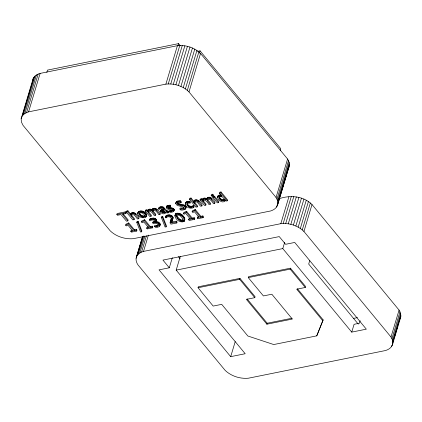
<?xml version="1.0" encoding="UTF-8"?>
<svg xmlns="http://www.w3.org/2000/svg" width="422" height="422" viewBox="0 0 422 422"><rect width="100%" height="100%" fill="white"/><g stroke="black" fill="none" stroke-linecap="round" stroke-linejoin="round"><path stroke-width="0.63" d="M225.337 199.701C223.217 206.622 212.261 195.201 220.827 194.953L220.537 195.919L218.58 196.156L217.636 197.248M217.926 196.288L217.631 197.77M176.254 216.006L176.412 215.283C179.382 213.764 183.327 218.016 183.074 220.822C180.088 222.383 177.293 218.364 176.254 216.006L176.538 215.041C177.578 217.399 180.373 221.423 183.364 219.857L183.074 220.822M169.006 211.311L169.755 212.213C171.453 212.82 175.631 211.29 173.015 209.407C171.501 208.141 168.826 209.333 167.65 207.698L168.526 207.07L170.483 206.959L170.773 205.999L170.092 205.176L167.212 205.688L166.664 206.152L166.268 207.698C167.228 210.446 171.074 208.637 172.477 210.599L171.654 211.332L169.006 211.311L169.296 210.346L172.419 210.209L172.129 211.169M173.896 210.921C175.272 207.387 169.95 208.078 168.109 207.054L167.819 208.014M21.153 118.735L21.411 122.032L23.089 125.418L110.295 230.934C116.382 236.642 125.039 239.395 133.315 238.688L270.576 210.984C273.398 210.119 276.183 208.41 277.381 205.593L288.917 167.144C289.993 164.416 289.149 161.368 287.588 159.015L200.529 53.462C194.542 47.559 185.727 44.769 177.414 45.676L40.116 73.407C37.231 74.214 34.335 75.886 33.111 78.75L21.153 118.735L22.345 115.792L33.881 77.337M32.636 81.9L33.111 78.75M142.53 236.716L136.522 256.75C135.425 259.525 136.38 262.621 138.036 264.963L225.242 370.479C231.33 376.187 239.986 378.94 248.263 378.233L385.523 350.529C388.34 349.664 391.131 347.955 392.328 345.138L400.826 316.711L400.631 313.451L399.07 310.091L312.011 204.543C303.571 196.03 290.162 194.88 279.232 198.709M277.381 205.593C278.457 202.871 277.613 199.817 276.051 197.464L188.993 91.917C183.006 86.009 174.191 83.224 165.878 84.131L28.58 111.856L24.887 113.439L22.345 115.792M136.522 256.75C137.746 253.88 140.642 252.214 143.527 251.401L280.825 223.676C289.133 222.769 297.953 225.554 303.935 231.462L390.999 337.009C392.56 339.362 393.404 342.416 392.328 345.138M225.053 200.661L225.09 200.07L225.934 201.088L227.263 200.825L227.548 199.859L221.028 191.963L219.698 192.232L219.414 193.192L221.961 196.277L220.537 195.919M171.306 219.35C171.696 216.549 167.465 215.895 166.004 217.852L165.287 216.982L165.577 216.022C167.597 214.503 170.852 214.455 172.587 216.449C174.302 218.57 170.725 220.68 171.801 222.969L176.111 222.099L176.829 222.964L170.921 224.156L170.203 223.291L170.208 222.062L171.59 218.385L170.208 222.062M170.145 222.7L170.499 221.102M137.677 213.812C138.189 207.988 148.987 212.071 146.007 216.876C143.269 219.108 138.448 217.166 137.677 213.812L138.268 211.913M138.036 212.35L138.073 213.39M146.007 216.876C147.178 212.978 140.004 210.024 137.746 213.31M163.187 210.014L163.504 209.95C162.634 208.162 160.297 208.273 159.02 209.549L158.345 208.732L158.635 207.772C163.319 203.768 164.828 210.589 168.236 211.164L168.779 211.686L168.12 212.867L166.706 212.957L165.777 212.435C162.765 216.871 157.005 209.665 163.478 209.054L163.187 210.014L161.631 210.467L160.492 211.427M160.777 210.462L160.84 211.248M148.09 212.561C149.404 208.479 153.508 213.98 154.241 215.568L155.57 215.299L152.564 211.659C153.888 207.582 157.965 213.078 158.709 214.666L160.033 214.397L160.323 213.437C159.548 210.625 152.622 204.812 151.925 210.889C150.649 209.781 147.626 209.628 147.452 211.791L146.613 210.768L146.898 209.808L145.579 210.077L145.289 211.037L149.778 216.47L151.097 216.201L151.387 215.241L148.38 211.601L148.544 211.011L148.09 212.561L151.097 216.201M152.305 209.323L152.215 209.924C150.527 208.436 147.209 209.069 147.452 211.791M202.149 200.745C202.323 198.583 205.345 198.736 206.622 199.843C207.318 193.767 214.244 199.58 215.02 202.391L214.729 203.351L213.4 203.62C212.662 202.032 208.584 196.536 207.26 200.614L210.267 204.253L208.937 204.522C208.204 202.935 204.1 197.433 202.787 201.516L205.794 205.155L204.47 205.424L199.986 199.991L200.276 199.031L201.595 198.762L202.439 199.785L202.149 200.745L201.31 199.722L201.595 198.762M206.622 199.843L207.002 198.277M185.242 204.169L185.88 202.28L186.914 201.642L189.742 201.22L190.422 202.048L190.132 203.008L187.658 203.262L186.951 204.026C187.199 206.738 191.008 208.336 193.134 206.527L193.424 205.567L194.125 206.416L193.835 207.381C190.612 209.803 183.48 206.59 185.88 202.28M185.617 202.713L185.627 203.747M147.848 210.225L147.742 210.831L146.898 209.808M202.439 199.785C202.613 197.623 205.635 197.776 206.912 198.878M166.664 206.152L166.268 207.698M131.237 216.111L131.643 214.518L131.237 216.111L134.143 219.63L132.819 219.894L126.299 211.997L126.584 211.032L127.908 210.768L130.788 214.255L130.498 215.215L127.618 211.728L127.908 210.768M194.742 202.249C197.338 200.16 199.063 205.045 200.582 206.21L201.906 205.941L202.191 204.981C201.257 202.855 195.734 196.715 193.914 201.505L191.039 198.018L189.715 198.282L189.431 199.247L195.95 207.144L197.269 206.88L194.368 203.362L195.027 201.289L194.484 202.734M194.368 203.362L194.774 201.769M171.754 221.318C175.394 217.198 168.225 213.991 165.287 216.982M179.899 209.011L180.758 210.05C182.441 210.346 187.168 209.65 185.3 207.017C183.333 204.506 179.092 206.179 177.287 203.699L178.337 202.766L181.059 202.75L181.349 201.79L180.553 200.83C178.48 200.598 175.673 201.13 175.842 203.731C177.224 207.26 182.462 205.081 184.272 207.983L183.813 208.8L183.132 209.032L179.899 209.011L180.183 208.046L184.103 207.84L183.813 208.8M130.498 215.215C131.353 209.185 138.2 214.824 139.06 217.731L138.775 218.691L137.451 218.96C136.301 217.668 133.431 212.287 131.353 215.484M130.788 214.255L130.925 213.643M174.903 215.737L175.642 213.754C179.672 211.427 186.793 217.024 184.14 221.392C180.083 223.702 173.057 218.132 175.642 213.754M175.325 214.207L174.961 216.396M191.039 198.018L190.749 198.978L193.629 202.465L194.373 200.413M184.467 220.938L184.889 219.408M171.612 221.914L172.039 220.353M219.113 197.206L220.516 196.62L222.515 196.953L224.583 199.453C223.412 202.423 219.261 199.875 219.039 197.501L219.398 196.246M400.826 316.711L399.898 319.159M152.564 211.659L153.017 210.109M202.787 201.516L203.24 199.965M23.458 114.531L34.994 76.076M24.887 113.439L36.424 74.984M26.607 112.542L38.144 74.087M28.58 111.856L40.116 73.407M46.816 72.405L47.507 70.099L178.585 43.63L180.405 45.829M116.825 214.487L117.11 213.527L125.561 211.818L126.21 212.604L125.92 213.564L122.401 214.276L127.866 220.896L126.458 221.181L120.993 214.561L117.474 215.273L116.825 214.487L125.271 212.778L125.92 213.564M125.271 212.778L125.561 211.818M165.878 84.131L177.414 45.676M177.894 45.935L178.585 43.63M130.783 231.398L132.772 230.998L127.945 225.153L126.268 225.923L125.64 225.163L125.925 224.203L128.731 222.916L134.386 229.768L134.096 230.728L136.079 230.328L136.691 231.066L131.395 232.137L130.783 231.398L131.073 230.433L132.065 230.233M168.257 83.936L179.793 45.481M127.866 220.896L128.156 219.936L123.082 213.785M130.641 214.603L131.242 213.163M125.64 225.163L128.441 223.876L128.731 222.916M130.957 214.123L131.738 212.815M170.752 83.978L182.288 45.529M131.448 213.775L132.118 213.558L132.408 212.598M132.118 213.558L133.062 213.495L133.347 212.535M138.775 218.691L135.552 214.787L133.996 213.701L134.286 212.741M173.315 84.263L184.852 45.813M134.85 214.139L135.14 213.179M134.143 219.63L134.428 218.665L131.527 215.151M135.552 214.787L135.842 213.827M175.9 84.78L187.437 46.33M138.374 212.514L138.664 211.554M138.933 212.234L139.223 211.274M139.656 212.034L139.94 211.074M136.77 222.415L137.055 221.45L138.094 221.244L141.861 230.85L141.57 231.81L140.531 232.021L136.77 222.415L137.809 222.204L138.094 221.244M139.302 214.344L139.592 213.384C140.5 215.262 143.121 217.061 145.026 215.463L144.735 216.423C142.652 218.142 139.54 215.906 139.149 213.611C140.827 211.343 144.598 213.785 144.841 216.133L144.735 216.423M140.452 211.928L140.742 210.968M178.448 85.524L189.984 47.069M139.93 215.289L140.22 214.329M141.249 211.934L141.534 210.974M136.079 230.328L136.369 229.368L134.386 229.768M140.816 216.18L141.106 215.22M142.035 212.055L142.325 211.095M136.691 231.066L136.981 230.106L136.369 229.368M142.821 212.287L143.111 211.322M141.739 216.76L142.029 215.8M180.911 86.473L192.448 48.018M142.219 216.934L142.504 215.974M143.575 212.619L143.86 211.659M142.705 217.029L142.989 216.064M146.666 228.191L148.655 227.79L143.828 221.946L142.151 222.716L141.523 221.956L141.808 220.996L144.614 219.709L150.269 226.561L149.979 227.521L151.967 227.12L152.574 227.859L147.278 228.93L146.666 228.191L146.956 227.226L148.444 226.925M144.261 213.041L144.551 212.081M143.702 216.977L143.992 216.017M144.894 213.553L145.179 212.593M144.514 216.66L144.799 215.7M183.243 87.607L194.779 49.152M145.458 214.16L145.748 213.2M145.922 214.803L146.207 213.843M141.523 221.956L144.324 220.669L144.614 219.709M145.606 217.235L145.891 216.275M146.207 215.394L146.492 214.434M147.848 210.71L148.138 209.75M146.249 216.444L146.603 214.983M148.328 210.367L148.618 209.407M148.992 210.151L149.282 209.185M185.395 88.91L196.932 50.461M149.726 210.082L150.01 209.122M150.459 210.188L150.744 209.222M136.1 258.28L142.673 236.367M137.292 255.336L142.926 236.557M151.192 210.451L151.477 209.491M187.321 90.355L198.862 51.906M138.405 254.076L143.849 235.919M152.015 210.283L152.585 208.848M199.363 53.156L200.054 50.846L197.718 51.32M154.484 226.334L157.074 226.303L157.844 226.028L158.324 225.016C157.522 223.038 154.98 223.074 153.239 223.528L152.69 222.863L154.278 222.431L155.053 221.429C154.315 219.366 151.514 219.677 150.116 220.848L149.404 219.989L149.694 219.029C151.772 217.868 155.322 217.441 156.557 220.004L156.304 221.561L155.365 222.616C161.178 222.22 161.183 228.344 155.249 227.258L154.484 226.334L154.774 225.374L157.359 225.343L158.561 224.62M152.295 209.808L153.054 208.505M139.835 252.984L144.904 236.083M152.764 209.465L153.418 209.249L153.708 208.289M149.404 219.989L150.38 219.535L150.665 218.575M188.993 91.917L200.529 53.462M153.418 209.249L154.362 209.18L154.652 208.22M141.555 252.087L146.434 235.814M150.38 219.535L151.44 219.234L151.73 218.274M160.033 214.397L156.773 210.446L155.264 209.37L155.554 208.41M151.44 219.234L152.859 219.071L153.149 218.111M143.527 251.401L148.407 235.128M156.082 209.797L156.367 208.837M152.859 219.071L153.492 219.102L153.782 218.137M152.69 222.863L152.98 221.903L155.201 221.028M153.492 219.102L154.077 219.203L154.362 218.243M153.149 222.763L153.439 221.803M156.773 210.446L157.058 209.486M151.967 227.12L152.252 226.16L150.269 226.561M155.57 215.299L155.855 214.339L152.848 210.699M156.304 221.561L155.903 220.337L154.61 219.377L154.895 218.417M152.574 227.859L152.864 226.899L152.252 226.16M155.09 219.625L155.38 218.659M154.278 222.431L154.568 221.471M155.523 219.941L155.808 218.981M158.345 208.732L159.384 208.167L159.674 207.207M155.903 220.337L156.187 219.377M155.365 222.616L155.655 221.655C157.912 221.313 161.431 223.312 159.811 225.918M156.272 220.97L156.557 220.004M156.003 222.109L156.594 220.595M159.384 208.167L160.513 207.824L160.798 206.859M156.646 222.679L156.931 221.719M156.019 226.392L156.304 225.432M160.439 211.807L160.998 210.109M160.513 207.824L161.658 207.714L161.942 206.748M161.093 210.752L161.383 209.792M157.744 222.948L158.028 221.988M161.631 210.467L161.921 209.507M157.074 226.303L157.359 225.343M161.658 207.714L162.649 207.872L162.939 206.907M161.821 211.728L162.106 210.768L163.145 211.786L164.897 211.559L164.606 212.524L162.855 212.751L161.821 211.728L162.612 210.884L163.984 210.531L165.144 211.939L164.606 212.524M168.236 211.164L167.951 212.124L166.664 211.849L163.098 208.051L163.383 207.091M157.844 226.028L158.134 225.068M158.656 223.417L158.941 222.457M162.027 212.219L162.312 211.253M163.52 208.304L163.805 207.344M162.38 212.524L162.67 211.564M161.336 217.451L161.621 216.491L162.66 216.28L166.426 225.886L166.136 226.851L165.097 227.057L161.336 217.451L162.375 217.24L162.66 216.28M159.384 224.093L159.674 223.132M162.855 212.751L163.145 211.786M164.285 209.027L164.569 208.067M159.732 224.599L160.022 223.639M163.383 212.857L163.667 211.897M159.521 226.282L160.239 224.551M159.922 225.074L160.212 224.108M163.878 212.83L164.163 211.865M166.373 207.112L167.212 205.688M165.118 213.279L165.408 212.319M166.315 211.491L166.606 210.531M166.922 206.648L167.887 206.332L168.172 205.372M166.664 211.849L166.954 210.889M168.056 208.22L168.346 207.255M167.012 212.087L167.302 211.127M168.399 208.378L168.689 207.418M167.36 212.203L167.65 211.243M166.315 216.365L166.6 215.405M166.004 217.852L166.294 216.892M167.708 212.192L167.998 211.232M167.887 206.332L169.496 206.152L169.786 205.192M170.483 206.959L169.808 206.136L170.092 205.176M168.12 212.867L168.779 211.686M169.407 208.573L169.691 207.608M167.523 215.985L167.814 215.025M170.208 208.642L170.499 207.682M168.214 215.885L168.505 214.925M168.895 215.874L169.185 214.909M170.514 211.422L170.799 210.462M171.416 208.806L171.707 207.846M169.565 215.943L169.855 214.977M172.329 209.054L172.619 208.093M170.224 216.096L170.514 215.13M171.654 211.332L171.944 210.372M170.847 216.322L171.132 215.362M173.015 209.407L173.305 208.447M171.395 216.618L171.685 215.658M173.558 209.903L173.843 208.943M173.79 210.256L174.08 209.296M175.842 203.731L176.238 202.011M170.731 220.627L171.015 219.667M171.881 216.982L172.171 216.017M171.068 219.968L171.358 219.007M175.826 203.346L176.48 201.684M173.769 211.232L174.196 209.634M176.19 202.644L176.839 201.41M172.297 217.409L172.587 216.449M176.549 202.37L177.024 202.154L177.314 201.194M172.709 218.058L172.999 217.098M172.055 220.674L172.34 219.714M177.024 202.154L177.609 201.996L177.899 201.03M171.627 222.463L171.896 220.949M172.292 220.247L172.582 219.287M177.287 203.699L177.572 202.734C179.455 205.408 187.125 203.446 185.785 208.362M172.709 219.371L173.136 217.715M171.801 222.969L171.912 221.503M177.498 204.121L177.789 203.161M177.873 204.454L178.163 203.494M177.609 201.996L178.849 201.827L179.134 200.867M178.39 204.707L178.675 203.747M175.352 214.714L176.143 213.421M179.139 204.923L179.429 203.963M175.853 214.381L176.544 214.165L176.829 213.205M181.059 202.75L180.268 201.79L180.553 200.83M176.544 214.165L177.34 214.081L177.63 213.121M176.676 217.061L176.966 216.101M180.226 205.134L180.51 204.169M177.34 214.081L178.174 214.144L178.459 213.184M176.111 222.099L176.401 221.133L172.092 222.004M181.18 205.287L181.471 204.327M177.683 218.464L177.968 217.504M184.599 220.368C184.235 217.504 181.602 215.347 179.039 214.36L179.329 213.4M176.829 222.964L177.113 222.004L176.401 221.133M179.941 214.724L180.226 213.759M182.715 205.598L183 204.638M181.782 209.138L182.072 208.178M178.949 219.82L179.234 218.854M180.832 215.215L181.117 214.249M183.828 205.957L184.119 204.997M183.132 209.032L183.422 208.072M180.141 220.727L180.431 219.762M181.671 215.811L181.961 214.851M184.651 206.416L184.941 205.451M185.59 203.246L186.313 201.927M180.716 221.012L181.001 220.052M182.468 216.518L182.752 215.558M185.3 207.017L185.59 206.057M186.023 202.887L186.63 202.602L186.914 201.642M188.597 219.72L190.586 219.319L185.759 213.474L184.082 214.249L183.454 213.485L183.739 212.524L186.545 211.243L192.2 218.09L191.91 219.05L193.893 218.654L194.505 219.393L189.209 220.463L188.597 219.72L188.887 218.76L190.375 218.459M181.27 221.186L181.555 220.226M184.878 209.428L185.168 208.463M185.622 207.492L185.907 206.527M185.321 209.122L186.07 207.402M185.78 207.94L186.07 206.975M186.951 204.026L187.241 203.066L187.036 204.781M186.63 202.602L187.405 202.391L187.69 201.431M181.803 221.249L182.093 220.289M185.627 208.763L185.917 207.803M183.206 217.33L183.496 216.37M182.32 221.207L182.61 220.242M182.773 221.054L183.064 220.094M187.405 202.391L188.339 202.254L188.629 201.294M183.844 218.19L184.134 217.23M187.584 205.667L187.874 204.702L187.326 203.821M180.315 256.339L176.18 270.127L245.193 353.726L230.697 356.653L159.047 269.858L169.296 267.791L172.313 257.742M183.454 213.485L186.255 212.203L186.545 211.243M184.293 218.981L184.578 218.021M183.628 221.729L183.913 220.764M190.132 203.008L189.452 202.18L189.742 201.22M188.428 206.463L188.718 205.498L187.874 204.702M184.541 219.709L184.831 218.744M184.14 221.392L184.752 219.978M189.441 207.017L189.726 206.057L188.718 205.498M189.984 207.197L190.269 206.237L191.841 206.289L193.424 205.567M190.517 207.297L190.807 206.337M191.039 207.313L191.33 206.353M191.556 207.249L191.841 206.289M193.629 202.465L194.057 200.893M192.4 206.98L192.69 206.015M194.083 201.373L194.869 200.065M194.579 201.025L195.249 200.809L195.534 199.849M197.28 217.968L199.268 217.567L194.442 211.723L192.764 212.493L192.137 211.733L192.421 210.773L195.228 209.486L200.883 216.338L200.592 217.298L202.576 216.897L203.188 217.636L197.892 218.707L197.28 217.968L197.57 217.008L199.057 216.708M195.249 200.809L196.188 200.751L196.478 199.785M201.906 205.941L198.683 202.043L197.127 200.951L197.417 199.991M192.137 211.733L194.938 210.451L195.228 209.486M197.981 201.389L198.271 200.429M197.269 206.88L197.559 205.915L194.658 202.402M198.683 202.043L198.973 201.078M193.893 218.654L194.183 217.689L192.2 218.09M194.505 219.393L194.795 218.432L194.183 217.689M202.254 200.139L202.544 199.179M202.544 199.664L202.834 198.704M203.024 199.321L203.314 198.361M203.689 199.105L203.979 198.14M204.422 199.036L204.707 198.076M205.155 199.142L205.44 198.176M205.889 199.406L206.173 198.445M206.711 199.237L207.281 197.802M206.991 198.762L207.751 197.459M205.794 205.155L206.084 204.195L203.072 200.555M207.26 200.614L207.545 199.653L210.552 203.293L210.267 204.253M207.46 198.419L208.115 198.203L208.405 197.243M202.576 216.897L202.866 215.937L200.883 216.338M203.188 217.636L203.478 216.676L202.866 215.937M208.115 198.203L209.059 198.134L209.349 197.174M214.729 203.351L211.469 199.4L209.961 198.324L210.251 197.364M211.179 195.433L211.464 194.468L212.788 194.204L213.601 195.191L213.31 196.151L211.992 196.415L211.179 195.433L212.498 195.164L213.31 196.151M210.778 198.751L211.063 197.791M212.498 195.164L212.788 194.204M211.469 199.4L211.754 198.44M212.804 197.401L213.094 196.441L214.413 196.172L218.902 201.605L218.612 202.571L217.293 202.834L212.804 197.401L214.128 197.137L218.612 202.571M214.128 197.137L214.413 196.172M217.799 196.794L218.084 195.834M218.116 196.43L218.401 195.47M218.58 196.156L218.87 195.196M219.203 195.972L219.493 195.006M219.039 197.501L219.329 196.536C219.672 198.693 222.943 201.199 224.668 198.994L224.377 199.954M219.862 195.892L220.147 194.932M227.263 200.825L220.738 192.923L221.028 191.963M219.245 198.25L219.53 197.285M219.904 199.221L220.194 198.256M221.239 196.045L221.529 195.085M220.701 200.033L220.991 199.073M221.508 200.566L221.798 199.601M222.331 200.814L222.621 199.854M223.169 200.782L223.46 199.822M223.671 200.619L223.961 199.659M224.071 200.339L224.362 199.379M198.05 287.746L198.335 286.781L239.96 278.378L255.094 296.708L254.804 297.668L246.401 299.367L266.899 324.202L292.346 319.064L271.842 294.229L263.402 295.933L248.273 277.602L248.558 276.642L290.457 268.181L305.586 286.506L305.301 287.472L296.719 289.202L322.825 320.82L316.758 335.859L273.736 344.547L247.846 336.002L221.719 304.352L213.179 306.071L198.05 287.746L239.675 279.338L254.804 297.668M224.789 201.13L225.079 200.17L224.599 200.519M239.675 279.338L239.96 278.378M280.224 150.385L280.741 148.655L200.054 50.846M276.051 197.464L287.588 159.015M276.996 199.142L288.532 160.687M230.697 356.653L235.207 341.63M277.607 200.825L289.144 162.37M277.876 202.481L289.413 164.026M276.621 206.996L277.565 203.842M278.705 200.06L279.269 198.171M280.029 195.65L280.973 192.495M282.487 187.452L283.051 185.564M283.811 183.042L284.755 179.888M285.135 178.627L286.459 174.217M287.593 170.435L288.157 168.542M277.803 204.079L289.339 165.63M280.825 223.676L288.901 196.757M283.204 223.481L291.28 196.562M285.699 223.523L293.775 196.61M288.263 223.808L296.339 196.895M169.296 267.791L162.945 260.094L279.253 236.605L285.604 244.301L294.735 242.455L366.322 329.171L351.737 332.114L282.793 248.595L284.676 242.328M290.842 224.325L298.918 197.412M293.396 225.068L301.472 198.15M295.859 226.018L303.935 199.1M266.899 324.202L267.189 323.236L247.107 298.913M298.19 227.152L306.267 200.234M300.343 228.455L308.419 201.542M305.301 287.472L290.167 269.141L290.457 268.181M302.268 229.9L310.344 202.987M303.935 231.462L312.011 204.543M309.785 260.432L308.693 264.077L358.273 324.133M316.758 335.859L323.115 319.86L297.426 288.743M322.825 320.82L323.115 319.86M351.737 332.114L354.084 324.302L359.428 323.22L360.166 320.757M390.999 337.009L399.07 310.091M391.938 338.687L400.014 311.768M392.555 340.369L400.631 313.451M392.824 342.026L400.9 315.107M391.569 346.541L391.943 345.291M392.318 344.036L393.636 339.657M394.385 337.152L395.324 334.018M395.699 332.768L397.018 328.385M398.141 324.629L398.706 322.751M174.059 210.272L174.186 209.961M288.411 168.077L288.917 167.144M126.299 211.997L127.618 211.728M189.431 199.247L190.749 198.978M219.414 193.192L220.738 192.923M145.289 211.037L146.613 210.768M199.986 199.991L201.31 199.722M176.18 270.127L282.793 248.595M248.273 277.602L290.167 269.141M267.189 323.236L291.998 318.23M353.599 318.394L357.471 317.613M188.339 202.254L189.452 202.18M169.496 206.152L169.808 206.136M178.849 201.827L180.268 201.79M209.059 198.134L209.961 198.324M154.362 209.18L155.264 209.37M196.188 200.751L197.127 200.951M133.062 213.495L133.996 213.701M178.174 214.144L179.039 214.36M154.077 219.203L154.61 219.377M189.726 206.057L190.269 206.237M162.649 207.872L163.098 208.051M167.951 212.124L168.494 212.651M193.134 206.527L193.835 207.381M194.938 210.451L200.592 217.298M186.255 212.203L191.91 219.05M178.437 256.645L180.11 258.675M144.324 220.669L149.979 227.521M128.441 223.876L134.096 230.728M162.375 217.24L166.136 226.851M137.809 222.204L141.57 231.81M170.43 221.74L170.493 222.331"/></g></svg>
